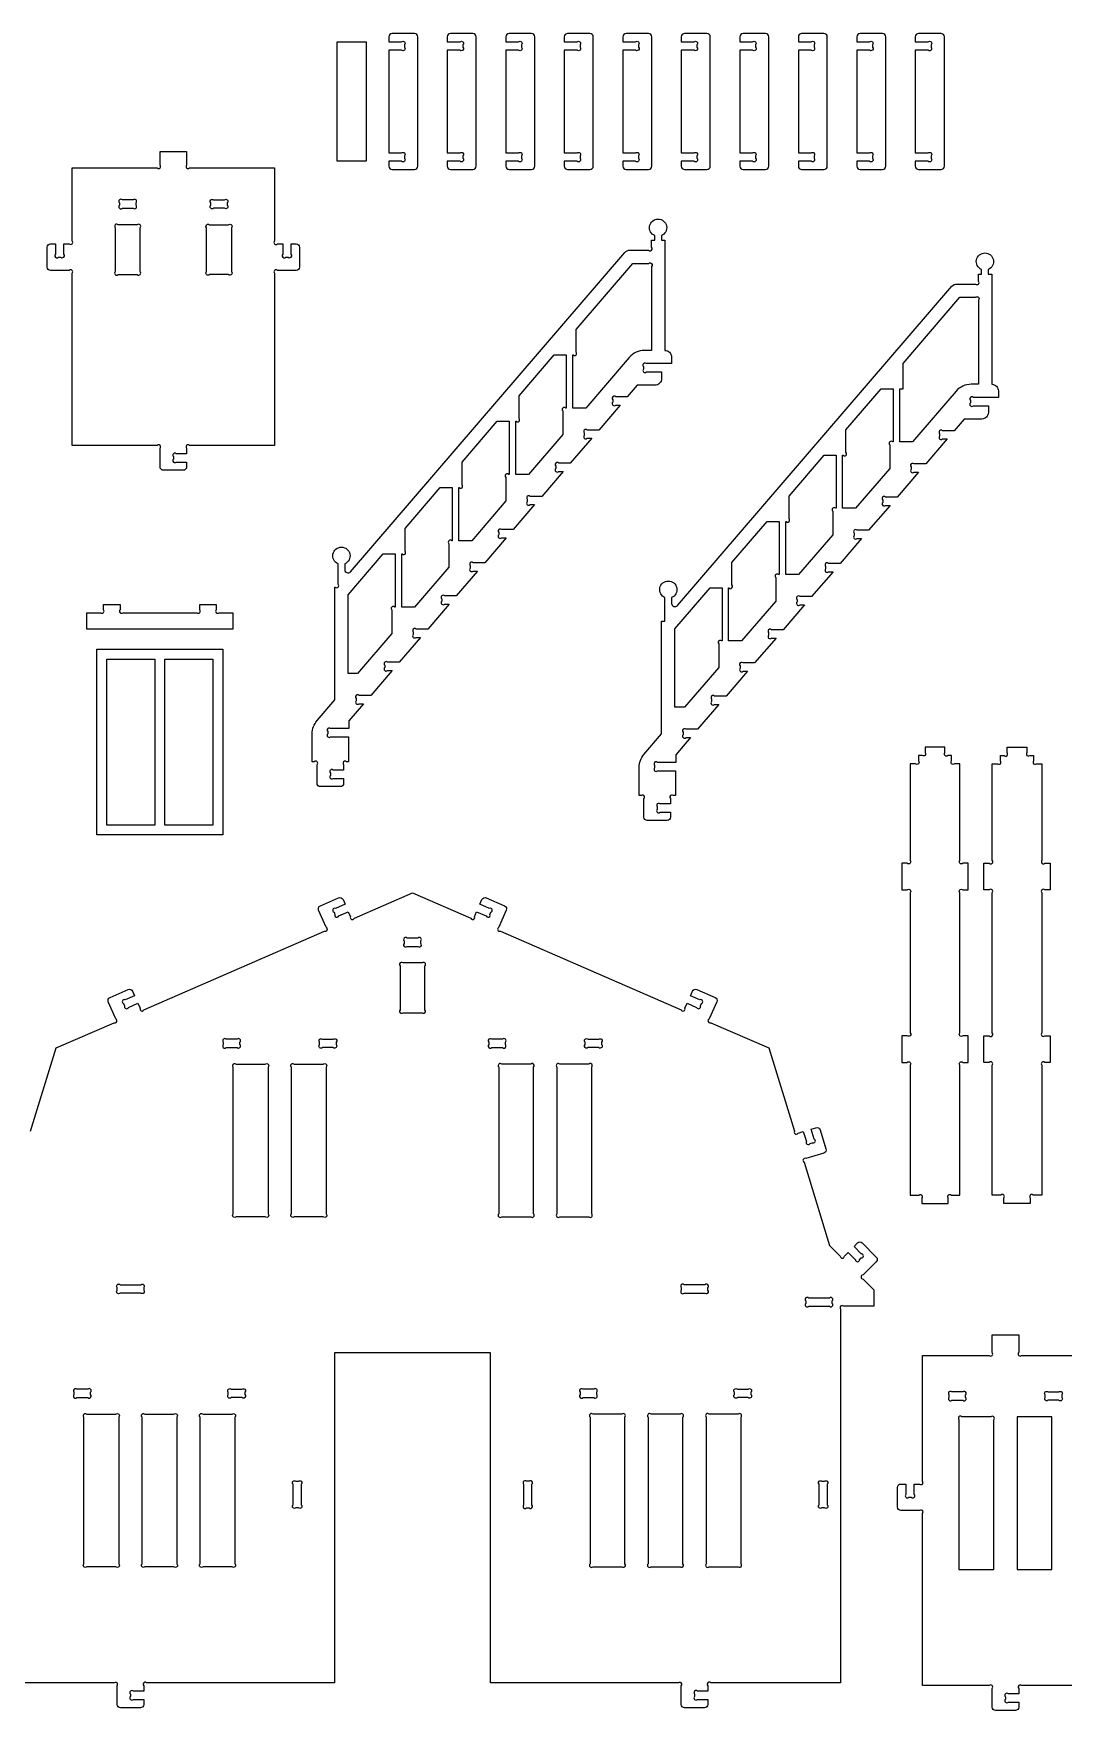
# Model space of a CAD drawing. Extents: x -988 to 3654, y 1395 to 5305.
# Drawn here: x 589 to 2078, y 1395 to 3821 of the extents above; entities that cross this region are included whole.
import ezdxf

# ---------------------------------------------------------------- set-up
doc = ezdxf.new("R2010")
doc.units = 0
doc.header["$MEASUREMENT"] = 0
doc.layers.add('LAYER1', color=18, linetype='CONTINUOUS')

msp = doc.modelspace()

# ---------------------------------------------------------------- linework, layer by layer
at = {"layer": 'LAYER1'}
for points in [[(1069.7, 3636.5), (1027.8, 3636.5), (1027.8, 3809.3), (1069.7, 3809.3)], [(862.6, 2661.8), (680.2, 2661.8), (680.2, 2930.6), (862.6, 2930.6)], [(764.2, 2676.2), (694.6, 2676.2), (694.6, 2916.2), (764.2, 2916.2)], [(778.6, 2916.2), (848.2, 2916.2), (848.2, 2676.2), (778.6, 2676.2)], [(2011.2, 1599.1), (2061.6, 1599.1), (2061.6, 1819.9), (2011.2, 1819.9)]]:
    msp.add_lwpolyline(points, close=True, dxfattribs=at)
for points in [[(1144.4, 3816.5, 0.414214), (1139.6, 3821.3), (1107.3, 3821.3, 0.414214), (1102.5, 3816.5), (1102.5, 3809.3), (1120.9, 3809.3, -1), (1125.2, 3805.1), (1125.2, 3801.6, -1), (1120.9, 3797.3), (1102.5, 3797.3), (1102.5, 3648.5), (1120.9, 3648.5, -1), (1125.2, 3644.3), (1125.2, 3640.8, -1), (1120.9, 3636.5), (1102.5, 3636.5), (1102.5, 3629.3, 0.414214), (1107.3, 3624.5), (1139.6, 3624.5, 0.414214), (1144.4, 3629.3)], [(1229, 3816.5, 0.414214), (1224.2, 3821.3), (1191.9, 3821.3, 0.414214), (1187.1, 3816.5), (1187.1, 3809.3), (1205.6, 3809.3, -1), (1209.8, 3805.1), (1209.8, 3801.6, -1), (1205.6, 3797.3), (1187.1, 3797.3), (1187.1, 3648.5), (1205.6, 3648.5, -1), (1209.8, 3644.3), (1209.8, 3640.8, -1), (1205.6, 3636.5), (1187.1, 3636.5), (1187.1, 3629.3, 0.414214), (1191.9, 3624.5), (1224.2, 3624.5, 0.414214), (1229, 3629.3)], [(1313.7, 3816.5, 0.414214), (1308.9, 3821.3), (1276.5, 3821.3, 0.414214), (1271.7, 3816.5), (1271.7, 3809.3), (1290.2, 3809.3, -1), (1294.5, 3805.1), (1294.5, 3801.6, -1), (1290.2, 3797.3), (1271.7, 3797.3), (1271.7, 3648.5), (1290.2, 3648.5, -1), (1294.5, 3644.3), (1294.5, 3640.8, -1), (1290.2, 3636.5), (1271.7, 3636.5), (1271.7, 3629.3, 0.414214), (1276.5, 3624.5), (1308.9, 3624.5, 0.414214), (1313.7, 3629.3)], [(1398.3, 3816.5, 0.414214), (1393.5, 3821.3), (1361.2, 3821.3, 0.414214), (1356.4, 3816.5), (1356.4, 3809.3), (1374.8, 3809.3, -1), (1379.1, 3805.1), (1379.1, 3801.6, -1), (1374.8, 3797.3), (1356.4, 3797.3), (1356.4, 3648.5), (1374.8, 3648.5, -1), (1379.1, 3644.3), (1379.1, 3640.8, -1), (1374.8, 3636.5), (1356.4, 3636.5), (1356.4, 3629.3, 0.414214), (1361.2, 3624.5), (1393.5, 3624.5, 0.414214), (1398.3, 3629.3)], [(1482.9, 3816.5, 0.414214), (1478.1, 3821.3), (1445.8, 3821.3, 0.414214), (1441, 3816.5), (1441, 3809.3), (1459.5, 3809.3, -1), (1463.7, 3805.1), (1463.7, 3801.6, -1), (1459.5, 3797.3), (1441, 3797.3), (1441, 3648.5), (1459.5, 3648.5, -1), (1463.7, 3644.3), (1463.7, 3640.8, -1), (1459.5, 3636.5), (1441, 3636.5), (1441, 3629.3, 0.414214), (1445.8, 3624.5), (1478.1, 3624.5, 0.414214), (1482.9, 3629.3)], [(1567.5, 3816.5, 0.414214), (1562.7, 3821.3), (1530.4, 3821.3, 0.414214), (1525.6, 3816.5), (1525.6, 3809.3), (1544.1, 3809.3, -1), (1548.3, 3805.1), (1548.3, 3801.6, -1), (1544.1, 3797.3), (1525.6, 3797.3), (1525.6, 3648.5), (1544.1, 3648.5, -1), (1548.3, 3644.3), (1548.3, 3640.8, -1), (1544.1, 3636.5), (1525.6, 3636.5), (1525.6, 3629.3, 0.414214), (1530.4, 3624.5), (1562.7, 3624.5, 0.414214), (1567.5, 3629.3)], [(1652.2, 3816.5, 0.414214), (1647.4, 3821.3), (1615, 3821.3, 0.414214), (1610.2, 3816.5), (1610.2, 3809.3), (1628.7, 3809.3, -1), (1633, 3805.1), (1633, 3801.6, -1), (1628.7, 3797.3), (1610.2, 3797.3), (1610.2, 3648.5), (1628.7, 3648.5, -1), (1633, 3644.3), (1633, 3640.8, -1), (1628.7, 3636.5), (1610.2, 3636.5), (1610.2, 3629.3, 0.414214), (1615, 3624.5), (1647.4, 3624.5, 0.414214), (1652.2, 3629.3)], [(1736.8, 3816.5, 0.414214), (1732, 3821.3), (1699.7, 3821.3, 0.414214), (1694.9, 3816.5), (1694.9, 3809.3), (1713.4, 3809.3, -1), (1717.6, 3805.1), (1717.6, 3801.6, -1), (1713.4, 3797.3), (1694.9, 3797.3), (1694.9, 3648.5), (1713.4, 3648.5, -1), (1717.6, 3644.3), (1717.6, 3640.8, -1), (1713.4, 3636.5), (1694.9, 3636.5), (1694.9, 3629.3, 0.414214), (1699.7, 3624.5), (1732, 3624.5, 0.414214), (1736.8, 3629.3)], [(1821.4, 3816.5, 0.414214), (1816.6, 3821.3), (1784.3, 3821.3, 0.414214), (1779.5, 3816.5), (1779.5, 3809.3), (1798, 3809.3, -1), (1802.2, 3805.1), (1802.2, 3801.6, -1), (1798, 3797.3), (1779.5, 3797.3), (1779.5, 3648.5), (1798, 3648.5, -1), (1802.2, 3644.3), (1802.2, 3640.8, -1), (1798, 3636.5), (1779.5, 3636.5), (1779.5, 3629.3, 0.414214), (1784.3, 3624.5), (1816.6, 3624.5, 0.414214), (1821.4, 3629.3)], [(1906.1, 3816.5, 0.414214), (1901.3, 3821.3), (1868.9, 3821.3, 0.414214), (1864.1, 3816.5), (1864.1, 3809.3), (1882.6, 3809.3, -1), (1886.9, 3805.1), (1886.9, 3801.6, -1), (1882.6, 3797.3), (1864.1, 3797.3), (1864.1, 3648.5), (1882.6, 3648.5, -1), (1886.9, 3644.3), (1886.9, 3640.8, -1), (1882.6, 3636.5), (1864.1, 3636.5), (1864.1, 3629.3, 0.414214), (1868.9, 3624.5), (1901.3, 3624.5, 0.414214), (1906.1, 3629.3)], [(937.3, 3626.8), (937.3, 3521.3, 1), (941.6, 3517), (949.3, 3517), (949.3, 3502.1, 1), (953.6, 3497.8), (957.1, 3497.8, 1), (961.3, 3502.1), (961.3, 3517), (968.5, 3517, -0.414214), (973.3, 3512.2), (973.3, 3483.4, -0.414214), (968.5, 3478.6), (941.6, 3478.6, 1), (937.3, 3474.4), (937.3, 3225.4), (814.4, 3225.4, 1), (810.1, 3221.2), (810.1, 3213.4), (795.2, 3213.4, 1), (790.9, 3209.2), (790.9, 3205.7, 1), (795.2, 3201.4), (810.1, 3201.4), (810.1, 3194.2, -0.414214), (805.3, 3189.4), (776.5, 3189.4, -0.414214), (771.7, 3194.2), (771.7, 3221.2, 1), (767.5, 3225.4), (644.5, 3225.4), (644.5, 3474.4, 1), (640.3, 3478.6), (613.3, 3478.6, -0.414214), (608.5, 3483.4), (608.5, 3512.2, -0.414214), (613.3, 3517), (620.5, 3517), (620.5, 3502.1, 1), (624.8, 3497.8), (628.3, 3497.8, 1), (632.5, 3502.1), (632.5, 3517), (640.3, 3517, 1), (644.5, 3521.3), (644.5, 3626.8), (767.5, 3626.8, 1), (771.7, 3631.1), (771.7, 3650.8), (810.1, 3650.8), (810.1, 3631.1, 1), (814.4, 3626.8)], [(732.7, 3580.6), (717.2, 3580.6, 1), (712.9, 3576.4), (712.9, 3572.9, 1), (717.2, 3568.6), (732.7, 3568.6, 1), (736.9, 3572.9), (736.9, 3576.4, 1)], [(849.2, 3580.6), (864.7, 3580.6, -1), (868.9, 3576.4), (868.9, 3572.9, -1), (864.7, 3568.6), (849.2, 3568.6, -1), (844.9, 3572.9), (844.9, 3576.4, -1)], [(738.7, 3544.6), (711.2, 3544.6, 1), (706.9, 3540.4), (706.9, 3476.9, 1), (711.2, 3472.6), (738.7, 3472.6, 1), (742.9, 3476.9), (742.9, 3540.4, 1)], [(874.9, 3540.4), (874.9, 3476.9, -1), (870.7, 3472.6), (843.2, 3472.6, -1), (838.9, 3476.9), (838.9, 3540.4, -1), (843.2, 3544.6), (870.7, 3544.6, -1)], [(1451.3, 3507.9), (1478.3, 3507.9, 1), (1482.6, 3512.1), (1482.6, 3522.3), (1487.2, 3522.3), (1487.2, 3528.9, -0.819804), (1492, 3552.9, -0.819804), (1496.8, 3528.9), (1496.8, 3522.3), (1501.8, 3522.3), (1501.8, 3362.9, -0.414214), (1511.4, 3353.3), (1511.4, 3343.7), (1475.2, 3343.7, 1), (1471, 3339.4), (1471, 3335.9, 1), (1475.2, 3331.7), (1497, 3331.7), (1497, 3322.1, -0.414214), (1487.4, 3312.5), (1461.9, 3312.5), (1447.5, 3295.7), (1430.8, 3295.7, 1), (1426.5, 3291.4), (1426.5, 3287.9, 1), (1430.8, 3283.7), (1437.2, 3283.7), (1406.3, 3247.7), (1389.5, 3247.7, 1), (1385.3, 3243.4), (1385.3, 3239.9, 1), (1389.5, 3235.7), (1396, 3235.7), (1365, 3199.7), (1348.3, 3199.7, 1), (1344, 3195.4), (1344, 3191.9, 1), (1348.3, 3187.7), (1354.7, 3187.7), (1323.8, 3151.7), (1307.1, 3151.7, 1), (1302.8, 3147.4), (1302.8, 3143.9, 1), (1307.1, 3139.7), (1313.5, 3139.7), (1282.6, 3103.7), (1265.8, 3103.7, 1), (1261.6, 3099.4), (1261.6, 3095.9, 1), (1265.8, 3091.7), (1272.2, 3091.7), (1241.3, 3055.7), (1224.6, 3055.7, 1), (1220.3, 3051.4), (1220.3, 3047.9, 1), (1224.6, 3043.7), (1231, 3043.7), (1200.1, 3007.7), (1183.4, 3007.7, 1), (1179.1, 3003.4), (1179.1, 2999.9, 1), (1183.4, 2995.7), (1189.8, 2995.7), (1158.8, 2959.7), (1142.1, 2959.7, 1), (1137.9, 2955.4), (1137.9, 2951.9, 1), (1142.1, 2947.7), (1148.5, 2947.7), (1117.6, 2911.7), (1100.9, 2911.7, 1), (1096.6, 2907.4), (1096.6, 2903.9, 1), (1100.9, 2899.7), (1107.3, 2899.7), (1076.4, 2863.7), (1059.6, 2863.7, 1), (1055.4, 2859.4), (1055.4, 2855.9, 1), (1059.6, 2851.7), (1066.1, 2851.7), (1044.8, 2826.9), (1044.8, 2815.7), (1018.4, 2815.7, 1), (1014.2, 2811.4), (1014.2, 2807.9, 1), (1018.4, 2803.7), (1044.2, 2803.7), (1044.2, 2767.7), (1041.5, 2767.7, 1), (1037.2, 2763.4), (1037.2, 2755.7), (1022.3, 2755.7, 1), (1018, 2751.4), (1018, 2747.9, 1), (1022.3, 2743.7), (1037.2, 2743.7), (1037.2, 2736.5, -0.414214), (1032.4, 2731.7), (1003.6, 2731.7, -0.414214), (998.8, 2736.5), (998.8, 2763.4, 1), (994.6, 2767.7), (991.8, 2767.7), (991.8, 2808.5, -0.179323), (998.8, 2827.2), (1024.4, 2857.1), (1024.4, 3020.3), (1025, 3020.3, 1), (1029.2, 3024.5), (1029.2, 3054.2, -0.819804), (1034, 3078.2, -0.819804), (1038.8, 3054.2), (1038.8, 3045.9, 0.695888), (1047.3, 3042.7), (1444, 3504.5, -0.21865)], [(1924.1, 3458.9), (1951.1, 3458.9, 1), (1955.4, 3463.2), (1955.4, 3473.3), (1960, 3473.3), (1960, 3479.9, -0.819804), (1964.8, 3503.9, -0.819804), (1969.6, 3479.9), (1969.6, 3473.3), (1974.6, 3473.3), (1974.6, 3313.9, -0.414214), (1984.2, 3304.3), (1984.2, 3294.7), (1948.1, 3294.7, 1), (1943.8, 3290.4), (1943.8, 3286.9, 1), (1948.1, 3282.7), (1969.8, 3282.7), (1969.8, 3273.1, -0.414214), (1960.2, 3263.5), (1934.7, 3263.5), (1920.3, 3246.7), (1903.6, 3246.7, 1), (1899.3, 3242.4), (1899.3, 3238.9, 1), (1903.6, 3234.7), (1910, 3234.7), (1879.1, 3198.7), (1862.3, 3198.7, 1), (1858.1, 3194.4), (1858.1, 3190.9, 1), (1862.3, 3186.7), (1868.8, 3186.7), (1837.8, 3150.7), (1821.1, 3150.7, 1), (1816.9, 3146.4), (1816.9, 3142.9, 1), (1821.1, 3138.7), (1827.5, 3138.7), (1796.6, 3102.7), (1779.9, 3102.7, 1), (1775.6, 3098.4), (1775.6, 3094.9, 1), (1779.9, 3090.7), (1786.3, 3090.7), (1755.4, 3054.7), (1738.6, 3054.7, 1), (1734.4, 3050.4), (1734.4, 3046.9, 1), (1738.6, 3042.7), (1745.1, 3042.7), (1714.1, 3006.7), (1697.4, 3006.7, 1), (1693.1, 3002.4), (1693.1, 2998.9, 1), (1697.4, 2994.7), (1703.8, 2994.7), (1672.9, 2958.7), (1656.2, 2958.7, 1), (1651.9, 2954.4), (1651.9, 2950.9, 1), (1656.2, 2946.7), (1662.6, 2946.7), (1631.7, 2910.7), (1614.9, 2910.7, 1), (1610.7, 2906.4), (1610.7, 2902.9, 1), (1614.9, 2898.7), (1621.3, 2898.7), (1590.4, 2862.7), (1573.7, 2862.7, 1), (1569.4, 2858.4), (1569.4, 2854.9, 1), (1573.7, 2850.7), (1580.1, 2850.7), (1549.2, 2814.7), (1532.5, 2814.7, 1), (1528.2, 2810.4), (1528.2, 2806.9, 1), (1532.5, 2802.7), (1538.9, 2802.7), (1517.6, 2777.9), (1517.6, 2766.7), (1491.2, 2766.7, 1), (1487, 2762.4), (1487, 2758.9, 1), (1491.2, 2754.7), (1517, 2754.7), (1517, 2718.7), (1514.3, 2718.7, 1), (1510, 2714.4), (1510, 2706.7), (1495.1, 2706.7, 1), (1490.8, 2702.4), (1490.8, 2698.9, 1), (1495.1, 2694.7), (1510, 2694.7), (1510, 2687.5, -0.414214), (1505.2, 2682.7), (1476.4, 2682.7, -0.414214), (1471.6, 2687.5), (1471.6, 2714.4, 1), (1467.4, 2718.7), (1464.6, 2718.7), (1464.6, 2759.5, -0.179323), (1471.6, 2778.2), (1497.2, 2808.1), (1497.2, 2971.3), (1502, 2971.3), (1502, 3005.2, -0.819804), (1506.8, 3029.2, -0.819804), (1511.6, 3005.2), (1511.6, 2996.9, 0.695888), (1520.1, 2993.8), (1916.8, 3455.6, -0.21865)], [(1387.3, 3279.5), (1368.7, 3279.5), (1368.7, 3356.3), (1369.3, 3356.3, 1), (1373.5, 3360.5), (1373.5, 3393), (1455.7, 3488.7), (1478.3, 3488.7, -1), (1482.6, 3484.4), (1482.6, 3362.9), (1472.2, 3362.9, 0.21865), (1450.3, 3352.8)], [(1860.1, 3230.5), (1841.5, 3230.5), (1841.5, 3307.3), (1846.3, 3307.3), (1846.3, 3344), (1928.5, 3439.7), (1951.1, 3439.7, -1), (1955.4, 3435.4), (1955.4, 3313.9), (1945, 3313.9, 0.21865), (1923.1, 3303.9)], [(1341.9, 3356.3), (1359.1, 3356.3), (1359.1, 3279.5), (1358.6, 3279.5, 1), (1354.3, 3275.2), (1354.3, 3241.1), (1304.8, 3183.5), (1286.2, 3183.5), (1286.2, 3260.3), (1286.8, 3260.3, 1), (1291, 3264.5), (1291, 3297)], [(1814.7, 3307.3), (1831.9, 3307.3), (1831.9, 3230.5), (1831.4, 3230.5, 1), (1827.1, 3226.2), (1827.1, 3192.1), (1777.6, 3134.5), (1759, 3134.5), (1759, 3211.3), (1759.6, 3211.3, 1), (1763.8, 3215.6), (1763.8, 3248)], [(1259.5, 3260.3), (1276.6, 3260.3), (1276.6, 3183.5), (1276.1, 3183.5, 1), (1271.8, 3179.2), (1271.8, 3145.1), (1222.4, 3087.5), (1203.8, 3087.5), (1203.8, 3164.3), (1204.3, 3164.3, 1), (1208.6, 3168.5), (1208.6, 3201)], [(1732.3, 3211.3), (1749.4, 3211.3), (1749.4, 3134.5), (1748.9, 3134.5, 1), (1744.6, 3130.2), (1744.6, 3096.1), (1695.2, 3038.5), (1676.6, 3038.5), (1676.6, 3115.3), (1677.1, 3115.3, 1), (1681.4, 3119.6), (1681.4, 3152)], [(1177, 3164.3), (1194.2, 3164.3), (1194.2, 3087.5), (1193.6, 3087.5, 1), (1189.4, 3083.2), (1189.4, 3049.1), (1139.9, 2991.5), (1121.3, 2991.5), (1121.3, 3068.3), (1121.8, 3068.3, 1), (1126.1, 3072.5), (1126.1, 3105)], [(1649.8, 3115.3), (1667, 3115.3), (1667, 3038.5), (1666.4, 3038.5, 1), (1662.2, 3034.2), (1662.2, 3000.1), (1612.7, 2942.5), (1594.1, 2942.5), (1594.1, 3019.3), (1594.6, 3019.3, 1), (1598.9, 3023.6), (1598.9, 3056)], [(1094.5, 3068.3), (1111.7, 3068.3), (1111.7, 2991.5), (1111.1, 2991.5, 1), (1106.9, 2987.2), (1106.9, 2953.1), (1057.4, 2895.5), (1043.6, 2895.5), (1043.6, 3009)], [(1567.3, 3019.3), (1584.5, 3019.3), (1584.5, 2942.5), (1584, 2942.5, 1), (1579.7, 2938.2), (1579.7, 2904.1), (1530.2, 2846.5), (1516.4, 2846.5), (1516.4, 2960)], [(713.8, 2995.4), (713.8, 2987.7, 1), (718.1, 2983.4), (824.8, 2983.4, 1), (829, 2987.7), (829, 2995.4), (853, 2995.4), (853, 2987.7, 1), (857.3, 2983.4), (877, 2983.4), (877, 2959.4), (665.8, 2959.4), (665.8, 2983.4), (685.6, 2983.4, 1), (689.8, 2987.7), (689.8, 2995.4)], [(1940.6, 2371.2), (1932.9, 2371.2, -1), (1928.6, 2375.5), (1928.6, 2578.1, -1), (1932.9, 2582.4), (1940.6, 2582.4), (1940.6, 2620.8), (1932.9, 2620.8, -1), (1928.6, 2625.1), (1928.6, 2764.8), (1920.9, 2764.8, -1), (1916.6, 2769.1), (1916.6, 2776.8), (1911.3, 2776.8, -1), (1907, 2781.1), (1907, 2788.8), (1878.2, 2788.8), (1878.2, 2781.1, -1), (1874, 2776.8), (1868.6, 2776.8), (1868.6, 2769.1, -1), (1864.4, 2764.8), (1856.6, 2764.8), (1856.6, 2625.1, -1), (1852.4, 2620.8), (1844.6, 2620.8), (1844.6, 2582.4), (1852.4, 2582.4, -1), (1856.6, 2578.1), (1856.6, 2375.5, -1), (1852.4, 2371.2), (1844.6, 2371.2), (1844.6, 2332.8), (1852.4, 2332.8, -1), (1856.6, 2328.5), (1856.6, 2140.8), (1869.2, 2140.8, -1), (1873.4, 2136.5), (1873.4, 2128.8), (1911.8, 2128.8), (1911.8, 2136.5, -1), (1916.1, 2140.8), (1928.6, 2140.8), (1928.6, 2328.5, -1), (1932.9, 2332.8), (1940.6, 2332.8)], [(1963.2, 2371.2), (1970.9, 2371.2, 1), (1975.2, 2375.5), (1975.2, 2578.1, 1), (1970.9, 2582.4), (1963.2, 2582.4), (1963.2, 2620.8), (1970.9, 2620.8, 1), (1975.2, 2625.1), (1975.2, 2764.8), (1982.9, 2764.8, 1), (1987.2, 2769.1), (1987.2, 2776.8), (1992.5, 2776.8, 1), (1996.8, 2781.1), (1996.8, 2788.8), (2025.6, 2788.8), (2025.6, 2781.1, 1), (2029.8, 2776.8), (2035.2, 2776.8), (2035.2, 2769.1, 1), (2039.4, 2764.8), (2047.2, 2764.8), (2047.2, 2625.1, 1), (2051.4, 2620.8), (2059.2, 2620.8), (2059.2, 2582.4), (2051.4, 2582.4, 1), (2047.2, 2578.1), (2047.2, 2375.5, 1), (2051.4, 2371.2), (2059.2, 2371.2), (2059.2, 2332.8), (2051.4, 2332.8, 1), (2047.2, 2328.5), (2047.2, 2140.8), (2034.6, 2140.8, 1), (2030.4, 2136.5), (2030.4, 2128.8), (1992, 2128.8), (1992, 2136.5, 1), (1987.7, 2140.8), (1975.2, 2140.8), (1975.2, 2328.5, 1), (1970.9, 2332.8), (1963.2, 2332.8)], [(1144.6, 2512.6), (1129.1, 2512.6, 1), (1124.8, 2508.4), (1124.8, 2504.9, 1), (1129.1, 2500.6), (1144.6, 2500.6, 1), (1148.8, 2504.9), (1148.8, 2508.4, 1)], [(1118.8, 2472.4), (1118.8, 2408.9, 1), (1123.1, 2404.6), (1150.6, 2404.6, 1), (1154.8, 2408.9), (1154.8, 2472.4, 1), (1150.6, 2476.6), (1123.1, 2476.6, 1)], [(863.2, 2362), (863.2, 2358.5, 1), (867.5, 2354.2), (883, 2354.2, 1), (887.2, 2358.5), (887.2, 2362, 1), (883, 2366.2), (867.5, 2366.2, 1)], [(1006.7, 2366.2), (1022.2, 2366.2, -1), (1026.4, 2362), (1026.4, 2358.5, -1), (1022.2, 2354.2), (1006.7, 2354.2, -1), (1002.4, 2358.5), (1002.4, 2362, -1)], [(1251.5, 2354.2), (1267, 2354.2, 1), (1271.2, 2358.5), (1271.2, 2362, 1), (1267, 2366.2), (1251.5, 2366.2, 1), (1247.2, 2362), (1247.2, 2358.5, 1)], [(1406.2, 2354.2), (1390.7, 2354.2, -1), (1386.4, 2358.5), (1386.4, 2362, -1), (1390.7, 2366.2), (1406.2, 2366.2, -1), (1410.4, 2362), (1410.4, 2358.5, -1)], [(881.9, 2330.2), (923.8, 2330.2, -1), (928, 2326), (928, 2113.7, -1), (923.8, 2109.4), (881.9, 2109.4, -1), (877.6, 2113.7), (877.6, 2326, -1)], [(965.9, 2330.2), (1007.8, 2330.2, -1), (1012, 2326), (1012, 2113.7, -1), (1007.8, 2109.4), (965.9, 2109.4, -1), (961.6, 2113.7), (961.6, 2326, -1)], [(1312, 2113.7), (1312, 2326, 1), (1307.8, 2330.2), (1265.9, 2330.2, 1), (1261.6, 2326), (1261.6, 2113.7, 1), (1265.9, 2109.4), (1307.8, 2109.4, 1)], [(1345.6, 2326), (1345.6, 2113.7, 1), (1349.9, 2109.4), (1391.8, 2109.4, 1), (1396, 2113.7), (1396, 2326, 1), (1391.8, 2330.2), (1349.9, 2330.2, 1)], [(713.9, 2011), (743.8, 2011, -1), (748, 2006.8), (748, 2003.3, -1), (743.8, 1999), (713.9, 1999, -1), (709.6, 2003.3), (709.6, 2006.8, -1)], [(1525.6, 2006.8), (1525.6, 2003.3, 1), (1529.9, 1999), (1559.8, 1999, 1), (1564, 2003.3), (1564, 2006.8, 1), (1559.8, 2011), (1529.9, 2011, 1)], [(1739.8, 1991.8), (1709.9, 1991.8, 1), (1705.6, 1987.6), (1705.6, 1984.1, 1), (1709.9, 1979.8), (1739.8, 1979.8, 1), (1744, 1984.1), (1744, 1987.6, 1)], [(651.5, 1847.8), (667, 1847.8, 1), (671.2, 1852.1), (671.2, 1855.6, 1), (667, 1859.8), (651.5, 1859.8, 1), (647.2, 1855.6), (647.2, 1852.1, 1)], [(894.4, 1855.6), (894.4, 1852.1, -1), (890.2, 1847.8), (874.7, 1847.8, -1), (870.4, 1852.1), (870.4, 1855.6, -1), (874.7, 1859.8), (890.2, 1859.8, -1)], [(1383.5, 1847.8), (1399, 1847.8, 1), (1403.2, 1852.1), (1403.2, 1855.6, 1), (1399, 1859.8), (1383.5, 1859.8, 1), (1379.2, 1855.6), (1379.2, 1852.1, 1)], [(1606.7, 1859.8), (1622.2, 1859.8, -1), (1626.4, 1855.6), (1626.4, 1852.1, -1), (1622.2, 1847.8), (1606.7, 1847.8, -1), (1602.4, 1852.1), (1602.4, 1855.6, -1)], [(1917.1, 1843.9), (1932.6, 1843.9, 1), (1936.8, 1848.1), (1936.8, 1851.6, 1), (1932.6, 1855.9), (1917.1, 1855.9, 1), (1912.8, 1851.6), (1912.8, 1848.1, 1)], [(2056.3, 1855.9), (2071.8, 1855.9, -1), (2076, 1851.6), (2076, 1848.1, -1), (2071.8, 1843.9), (2056.3, 1843.9, -1), (2052, 1848.1), (2052, 1851.6, -1)], [(661.6, 1607.3), (661.6, 1819.6, -1), (665.9, 1823.8), (707.8, 1823.8, -1), (712, 1819.6), (712, 1607.3, -1), (707.8, 1603), (665.9, 1603, -1)], [(745.6, 1607.3), (745.6, 1819.6, -1), (749.9, 1823.8), (791.8, 1823.8, -1), (796, 1819.6), (796, 1607.3, -1), (791.8, 1603), (749.9, 1603, -1)], [(833.9, 1823.8), (875.8, 1823.8, -1), (880, 1819.6), (880, 1607.3, -1), (875.8, 1603), (833.9, 1603, -1), (829.6, 1607.3), (829.6, 1819.6, -1)], [(1444, 1607.3), (1444, 1819.6, 1), (1439.8, 1823.8), (1397.9, 1823.8, 1), (1393.6, 1819.6), (1393.6, 1607.3, 1), (1397.9, 1603), (1439.8, 1603, 1)], [(1481.9, 1603), (1523.8, 1603, 1), (1528, 1607.3), (1528, 1819.6, 1), (1523.8, 1823.8), (1481.9, 1823.8, 1), (1477.6, 1819.6), (1477.6, 1607.3, 1)], [(1612, 1607.3), (1612, 1819.6, 1), (1607.8, 1823.8), (1565.9, 1823.8, 1), (1561.6, 1819.6), (1561.6, 1607.3, 1), (1565.9, 1603), (1607.8, 1603, 1)], [(1977.6, 1599.1), (1977.6, 1815.6, 1), (1973.4, 1819.9), (1931.5, 1819.9, 1), (1927.2, 1815.6), (1927.2, 1599.1)], [(976, 1722.4), (976, 1692.5, -1), (971.8, 1688.2), (968.3, 1688.2, -1), (964, 1692.5), (964, 1722.4, -1), (968.3, 1726.6), (971.8, 1726.6, -1)], [(1297.6, 1722.4), (1297.6, 1692.5, 1), (1301.9, 1688.2), (1305.4, 1688.2, 1), (1309.6, 1692.5), (1309.6, 1722.4, 1), (1305.4, 1726.6), (1301.9, 1726.6, 1)], [(1736.8, 1722.4), (1736.8, 1692.5, -1), (1732.6, 1688.2), (1729.1, 1688.2, -1), (1724.8, 1692.5), (1724.8, 1722.4, -1), (1729.1, 1726.6), (1732.6, 1726.6, -1)]]:
    msp.add_lwpolyline(points, format="xyb", close=True, dxfattribs=at)
for points in [[(584.3, 2233.1), (621.2, 2353.6), (705.3, 2390.2, 1), (707.5, 2395.8), (696.8, 2420.5, -0.414214), (699.3, 2426.8), (725.7, 2438.3, -0.414214), (732, 2435.8), (734.9, 2429.2), (721.2, 2423.3, 1), (719, 2417.7), (720.4, 2414.5, 1), (726, 2412.2), (739.7, 2418.2), (742.8, 2411.1, 1), (748.3, 2408.9), (1009.7, 2522.6, 1), (1011.9, 2528.2), (1001.1, 2552.9, -0.414214), (1003.6, 2559.2), (1030, 2570.7, -0.414214), (1036.3, 2568.2), (1039.2, 2561.6), (1025.5, 2555.6, 1), (1023.3, 2550), (1024.7, 2546.8, 1), (1030.3, 2544.6), (1044, 2550.6), (1047.1, 2543.5, 1), (1052.7, 2541.3), (1136.8, 2577.9), (1221, 2541.3, 1), (1226.6, 2543.5), (1229.6, 2550.6), (1243.3, 2544.6, 1), (1248.9, 2546.8), (1250.3, 2550, 1), (1248.1, 2555.6), (1234.4, 2561.6), (1237.3, 2568.2, -0.414214), (1243.6, 2570.7), (1270, 2559.2, -0.414214), (1272.5, 2552.9), (1261.8, 2528.2, 1), (1264, 2522.6), (1525.3, 2408.9, 1), (1530.9, 2411.1), (1534, 2418.2), (1547.7, 2412.2, 1), (1553.3, 2414.5), (1554.7, 2417.7, 1), (1552.5, 2423.3), (1538.8, 2429.2), (1541.6, 2435.8, -0.414214), (1548, 2438.3), (1574.4, 2426.8, -0.414214), (1576.9, 2420.5), (1566.1, 2395.8, 1), (1568.3, 2390.2), (1652.4, 2353.6), (1689.4, 2233.1, 1), (1694.7, 2230.3), (1702.1, 2232.6), (1706.5, 2218.3, 1), (1711.8, 2215.5), (1715.1, 2216.5, 1), (1717.9, 2221.8), (1713.6, 2236.1), (1720.4, 2238.2, -0.414214), (1726.4, 2235), (1734.9, 2207.5, -0.414214), (1731.7, 2201.5), (1705.9, 2193.6, 1), (1703.1, 2188.3), (1740.1, 2067.8), (1755.5, 2052.4, 1), (1761.5, 2052.4), (1766.9, 2057.9), (1777.5, 2047.3, 1), (1783.5, 2047.3), (1786, 2049.8, 1), (1786, 2055.8), (1775.4, 2066.4), (1780.5, 2071.5, -0.414214), (1787.3, 2071.5), (1807.7, 2051.1, -0.414214), (1807.7, 2044.3), (1788.6, 2025.3, 1), (1788.6, 2019.2), (1804, 2003.8), (1804, 1979.8), (1760.3, 1979.8, 1), (1756, 1975.6), (1756, 1435), (1568.3, 1435, 1), (1564, 1430.8), (1564, 1423), (1549.1, 1423, 1), (1544.8, 1418.8), (1544.8, 1415.3, 1), (1549.1, 1411), (1564, 1411), (1564, 1403.8, -0.414214), (1559.2, 1399), (1530.4, 1399, -0.414214), (1525.6, 1403.8), (1525.6, 1430.8, 1), (1521.4, 1435), (1249.6, 1435), (1249.6, 1912.6), (1024, 1912.6), (1024, 1435), (752.3, 1435, 1), (748, 1430.8), (748, 1423), (733.1, 1423, 1), (728.8, 1418.8), (728.8, 1415.3, 1), (733.1, 1411), (748, 1411), (748, 1403.8, -0.414214), (743.2, 1399), (714.4, 1399, -0.414214), (709.6, 1403.8), (709.6, 1430.8, 1), (705.4, 1435), (517.6, 1435)], [(2114.4, 1431.1), (2017.9, 1431.1, 1), (2013.6, 1426.8), (2013.6, 1419.1), (1998.7, 1419.1, 1), (1994.4, 1414.8), (1994.4, 1411.3, 1), (1998.7, 1407.1), (2013.6, 1407.1), (2013.6, 1399.9, -0.414214), (2008.8, 1395.1), (1980, 1395.1, -0.414214), (1975.2, 1399.9), (1975.2, 1426.8, 1), (1971, 1431.1), (1874.4, 1431.1), (1874.4, 1680, 1), (1870.2, 1684.3), (1843.2, 1684.3, -0.414214), (1838.4, 1689.1), (1838.4, 1717.9, -0.414214), (1843.2, 1722.7), (1850.4, 1722.7), (1850.4, 1707.7, 1), (1854.7, 1703.5), (1858.2, 1703.5, 1), (1862.4, 1707.7), (1862.4, 1722.7), (1870.2, 1722.7, 1), (1874.4, 1726.9), (1874.4, 1908.7), (1971, 1908.7, 1), (1975.2, 1912.9), (1975.2, 1938.7), (2013.6, 1938.7), (2013.6, 1912.9, 1), (2017.9, 1908.7), (2114.4, 1908.7)]]:
    msp.add_lwpolyline(points, format="xyb", dxfattribs=at)

doc.saveas('drawing.dxf')
